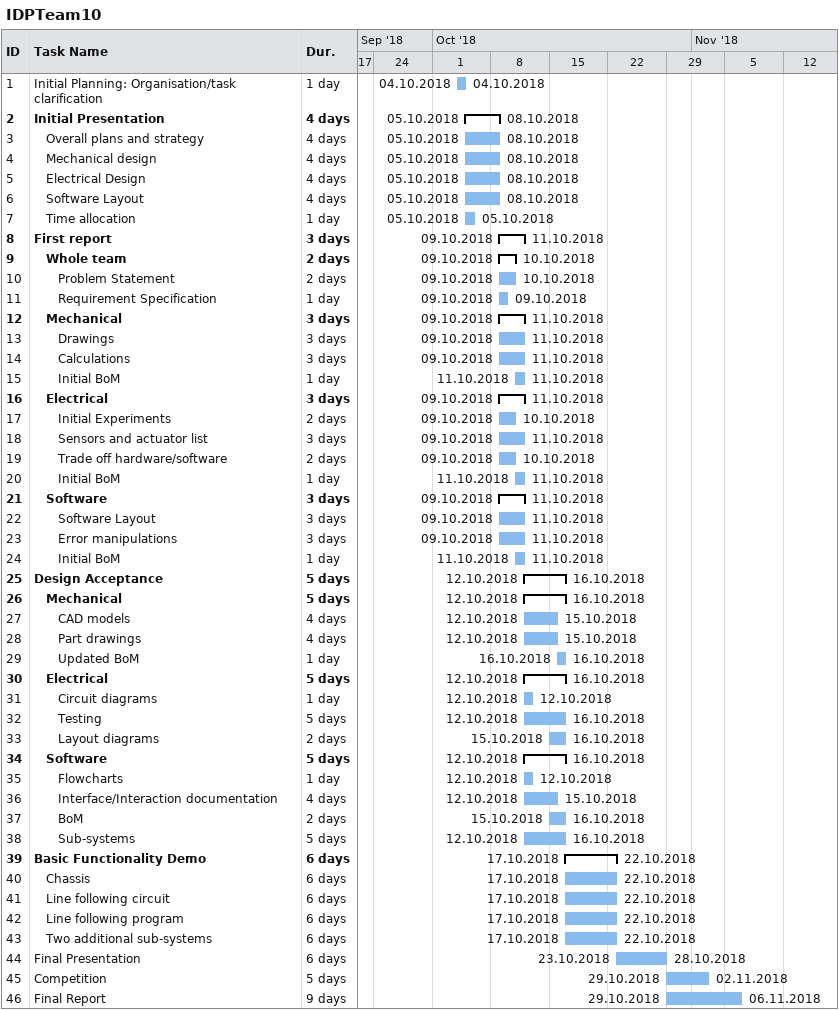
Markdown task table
IDPTeam10

| ID | Level | Task | Duration | Start | Finish |
|---|---|---|---|---|---|
| 1 | 1 | Initial Planning: Organisation/task clarification | 1d | 2018-10-04 | 2018-10-04 |
| 2 | 1 | **Initial Presentation** | 4d | 2018-10-05 | 2018-10-08 |
| 3 | 2 | Overall plans and strategy | 4d | 2018-10-05 | 2018-10-08 |
| 4 | 2 | Mechanical design | 4d | 2018-10-05 | 2018-10-08 |
| 5 | 2 | Electrical Design | 4d | 2018-10-05 | 2018-10-08 |
| 6 | 2 | Software Layout | 4d | 2018-10-05 | 2018-10-08 |
| 7 | 2 | Time allocation | 1d | 2018-10-05 | 2018-10-05 |
| 8 | 1 | **First report** | 3d | 2018-10-09 | 2018-10-11 |
| 9 | 2 | **Whole team** | 2d | 2018-10-09 | 2018-10-10 |
| 10 | 3 | Problem Statement | 2d | 2018-10-09 | 2018-10-10 |
| 11 | 3 | Requirement Specification | 1d | 2018-10-09 | 2018-10-09 |
| 12 | 2 | **Mechanical** | 3d | 2018-10-09 | 2018-10-11 |
| 13 | 3 | Drawings | 3d | 2018-10-09 | 2018-10-11 |
| 14 | 3 | Calculations | 3d | 2018-10-09 | 2018-10-11 |
| 15 | 3 | Initial BoM | 1d | 2018-10-11 | 2018-10-11 |
| 16 | 2 | **Electrical** | 3d | 2018-10-09 | 2018-10-11 |
| 17 | 3 | Initial Experiments | 2d | 2018-10-09 | 2018-10-10 |
| 18 | 3 | Sensors and actuator list | 3d | 2018-10-09 | 2018-10-11 |
| 19 | 3 | Trade off hardware/software | 2d | 2018-10-09 | 2018-10-10 |
| 20 | 3 | Initial BoM | 1d | 2018-10-11 | 2018-10-11 |
| 21 | 2 | **Software** | 3d | 2018-10-09 | 2018-10-11 |
| 22 | 3 | Software Layout | 3d | 2018-10-09 | 2018-10-11 |
| 23 | 3 | Error manipulations | 3d | 2018-10-09 | 2018-10-11 |
| 24 | 3 | Initial BoM | 1d | 2018-10-11 | 2018-10-11 |
| 25 | 1 | **Design Acceptance** | 5d | 2018-10-12 | 2018-10-16 |
| 26 | 2 | **Mechanical** | 5d | 2018-10-12 | 2018-10-16 |
| 27 | 3 | CAD models | 4d | 2018-10-12 | 2018-10-15 |
| 28 | 3 | Part drawings | 4d | 2018-10-12 | 2018-10-15 |
| 29 | 3 | Updated BoM | 1d | 2018-10-16 | 2018-10-16 |
| 30 | 2 | **Electrical** | 5d | 2018-10-12 | 2018-10-16 |
| 31 | 3 | Circuit diagrams | 1d | 2018-10-12 | 2018-10-12 |
| 32 | 3 | Testing | 5d | 2018-10-12 | 2018-10-16 |
| 33 | 3 | Layout diagrams | 2d | 2018-10-15 | 2018-10-16 |
| 34 | 2 | **Software** | 5d | 2018-10-12 | 2018-10-16 |
| 35 | 3 | Flowcharts | 1d | 2018-10-12 | 2018-10-12 |
| 36 | 3 | Interface/Interaction documentation | 4d | 2018-10-12 | 2018-10-15 |
| 37 | 3 | BoM | 2d | 2018-10-15 | 2018-10-16 |
| 38 | 3 | Sub-systems | 5d | 2018-10-12 | 2018-10-16 |
| 39 | 1 | **Basic Functionality Demo** | 6d | 2018-10-17 | 2018-10-22 |
| 40 | 2 | Chassis | 6d | 2018-10-17 | 2018-10-22 |
| 41 | 2 | Line following circuit | 6d | 2018-10-17 | 2018-10-22 |
| 42 | 2 | Line following program | 6d | 2018-10-17 | 2018-10-22 |
| 43 | 2 | Two additional sub-systems | 6d | 2018-10-17 | 2018-10-22 |
| 44 | 1 | Final Presentation | 6d | 2018-10-23 | 2018-10-28 |
| 45 | 1 | Competition | 5d | 2018-10-29 | 2018-11-02 |
| 46 | 1 | Final Report | 9d | 2018-10-29 | 2018-11-06 |
